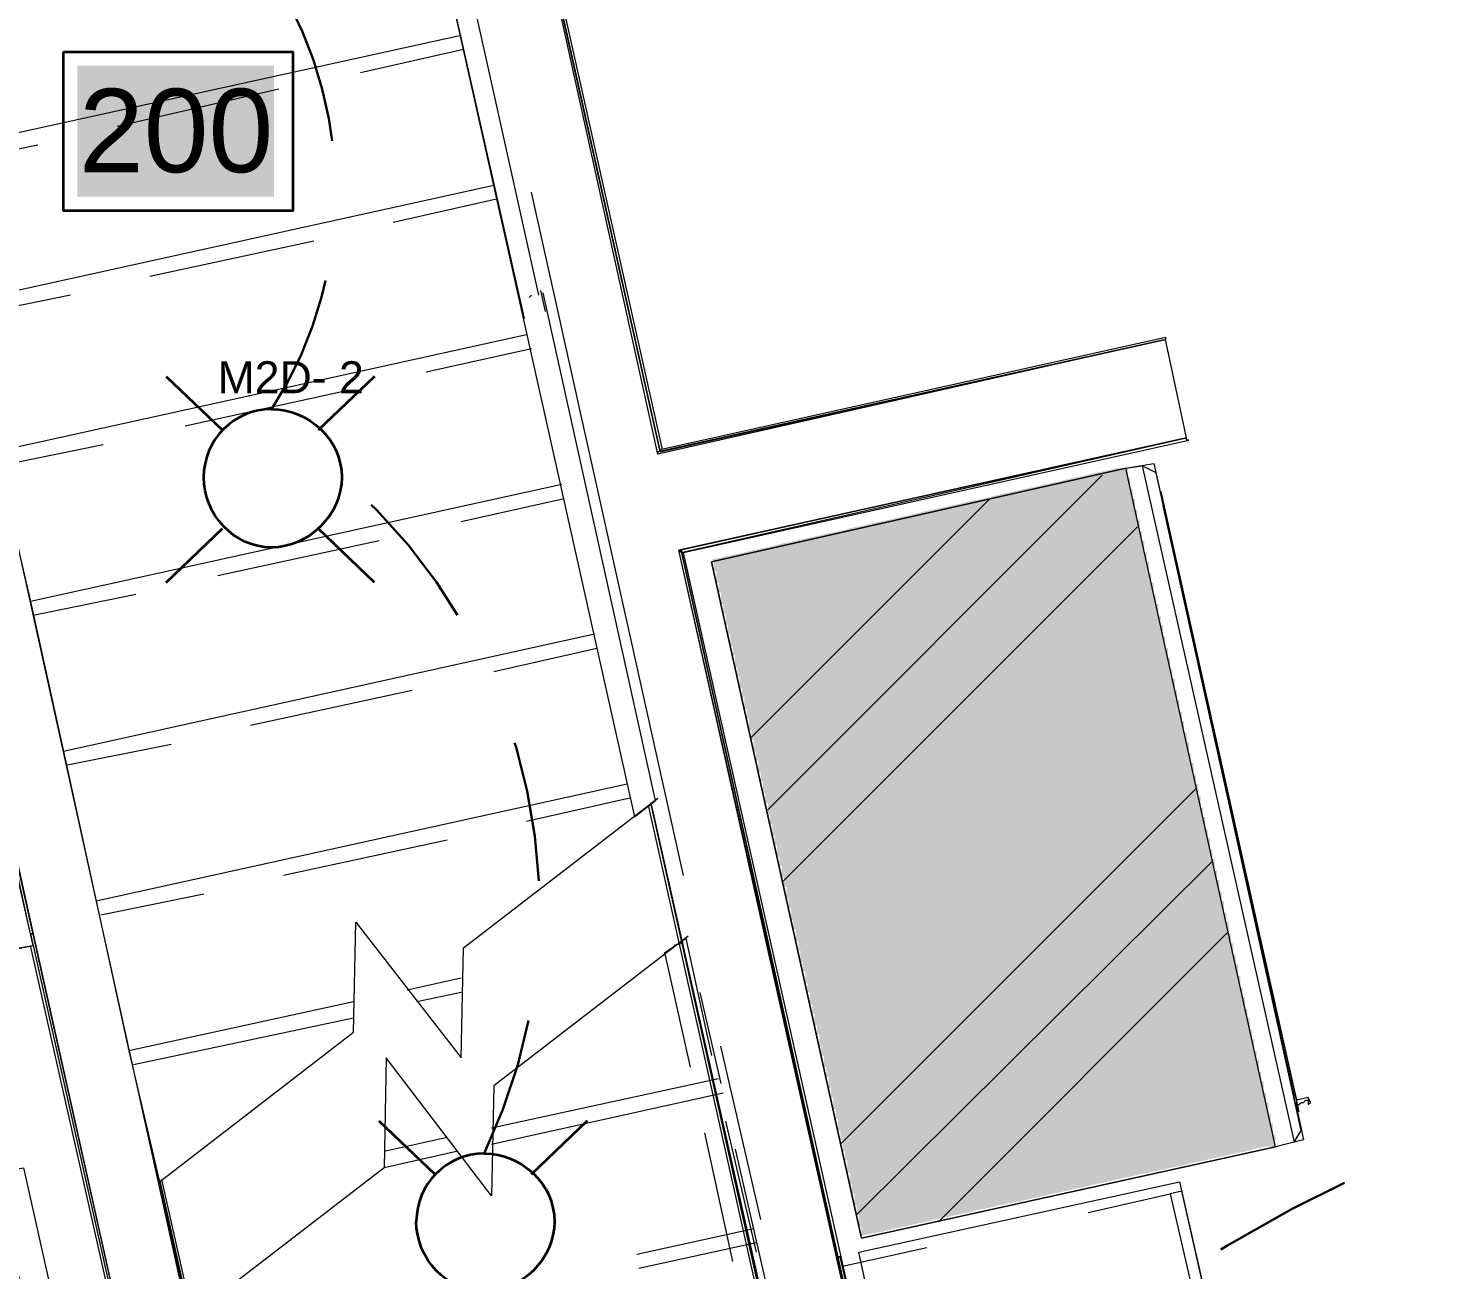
# Model space of a CAD drawing. Header units: millimetres. Extents: x 0.7 to 36.3, y 0.6 to 47.9.
# Drawn here: x 25.939 to 26.948, y 12.922 to 13.806 of the extents above; entities that cross this region are included whole.
import ezdxf

# ---------------------------------------------------------------- set-up
doc = ezdxf.new("R2010")
doc.units = ezdxf.units.MM
doc.header["$LTSCALE"] = 0.007
doc.linetypes.add('HIDDEN', pattern=[9.525, 6.35, -3.175])
doc.layers.add('Dotted', color=1, linetype='HIDDEN', lineweight=30, true_color=0xff0000)
doc.layers.add('PDF_Geometry', color=7, linetype='Continuous', true_color=0x777777)
doc.layers.add('PDF_Solid Fills', color=7, linetype='Continuous', true_color=0xffffff)
doc.layers.add('PDF_Text', color=7, linetype='Continuous')
doc.styles.add('PDF Arial', font='arial.ttf')

msp = doc.modelspace()

# ---------------------------------------------------------------- hatches: boundary and pattern name
at = {"layer": 'PDF_Solid Fills', "transparency": 33554559}
msp.add_hatch(color=256, dxfattribs=at).paths.add_polyline_path([(26.8206, 13.0095), (26.8272, 13.0095), (26.8272, 13.0178), (26.8256, 13.0178), (26.8256, 13.0261), (26.8239, 13.0261), (26.8239, 13.0328), (26.8222, 13.0328), (26.8222, 13.0411), (26.8206, 13.0411), (26.8206, 13.0478), (26.8189, 13.0478), (26.8189, 13.0561), (26.8172, 13.0561), (26.8172, 13.0628), (26.8156, 13.0628), (26.8156, 13.0711), (26.8139, 13.0711), (26.8139, 13.0778), (26.8122, 13.0778), (26.8122, 13.0861), (26.8106, 13.0861), (26.8106, 13.0928), (26.8089, 13.0928), (26.8089, 13.1011), (26.8072, 13.1011), (26.8072, 13.1078), (26.8056, 13.1078), (26.8056, 13.1161), (26.8039, 13.1161), (26.8039, 13.1228), (26.8022, 13.1228), (26.8022, 13.1311), (26.8006, 13.1311), (26.8006, 13.1395), (26.7989, 13.1395), (26.7989, 13.1461), (26.7972, 13.1461), (26.7972, 13.1545), (26.7956, 13.1545), (26.7956, 13.1611), (26.7939, 13.1611), (26.7939, 13.1695), (26.7922, 13.1695), (26.7922, 13.1761), (26.7906, 13.1761), (26.7906, 13.1845), (26.7889, 13.1845), (26.7889, 13.1911), (26.7872, 13.1911), (26.7872, 13.1995), (26.7856, 13.1995), (26.7856, 13.2061), (26.7839, 13.2061), (26.7839, 13.2145), (26.7822, 13.2145), (26.7822, 13.2211), (26.7806, 13.2211), (26.7806, 13.2295), (26.7789, 13.2295), (26.7789, 13.2361), (26.7772, 13.2361), (26.7772, 13.2445), (26.7756, 13.2445), (26.7756, 13.2511), (26.7739, 13.2511), (26.7739, 13.2595), (26.7722, 13.2595), (26.7722, 13.2678), (26.7706, 13.2678), (26.7706, 13.2745), (26.7689, 13.2745), (26.7689, 13.2828), (26.7672, 13.2828), (26.7672, 13.2895), (26.7656, 13.2895), (26.7656, 13.2978), (26.7639, 13.2978), (26.7639, 13.3045), (26.7622, 13.3045), (26.7622, 13.3128), (26.7606, 13.3128), (26.7606, 13.3195), (26.7589, 13.3195), (26.7589, 13.3278), (26.7572, 13.3278), (26.7572, 13.3345), (26.7556, 13.3345), (26.7556, 13.3428), (26.7539, 13.3428), (26.7539, 13.3495), (26.7522, 13.3495), (26.7522, 13.3578), (26.7506, 13.3578), (26.7506, 13.3645), (26.7489, 13.3645), (26.7489, 13.3728), (26.7472, 13.3728), (26.7472, 13.3811), (26.7456, 13.3811), (26.7456, 13.3878), (26.7439, 13.3878), (26.7439, 13.3961), (26.7422, 13.3961), (26.7422, 13.4028), (26.7406, 13.4028), (26.7406, 13.4111), (26.7389, 13.4111), (26.7389, 13.4178), (26.7372, 13.4178), (26.7372, 13.4261), (26.7356, 13.4261), (26.7356, 13.4328), (26.7339, 13.4328), (26.7339, 13.4411), (26.7322, 13.4411), (26.7322, 13.4478), (26.7306, 13.4478), (26.7306, 13.4561), (26.7289, 13.4561), (26.7289, 13.4628), (26.7272, 13.4628), (26.7272, 13.4711), (26.7256, 13.4711), (26.7256, 13.4778), (26.7239, 13.4778), (26.7239, 13.4861), (26.7222, 13.4861), (26.7222, 13.4928), (26.7139, 13.4928), (26.7072, 13.4911), (26.6989, 13.4895), (26.6922, 13.4878), (26.6839, 13.4861), (26.6706, 13.4828), (26.6622, 13.4811), (26.6556, 13.4795), (26.6472, 13.4778), (26.6406, 13.4761), (26.6322, 13.4745), (26.6189, 13.4711), (26.6106, 13.4695), (26.6039, 13.4678), (26.5956, 13.4661), (26.5889, 13.4645), (26.5806, 13.4628), (26.5673, 13.4595), (26.5589, 13.4578), (26.5523, 13.4561), (26.5439, 13.4545), (26.5373, 13.4528), (26.5289, 13.4511), (26.5156, 13.4478), (26.5073, 13.4461), (26.5006, 13.4445), (26.4923, 13.4428), (26.4856, 13.4411), (26.4773, 13.4395), (26.4639, 13.4361), (26.4556, 13.4345), (26.4489, 13.4328), (26.4406, 13.4311), (26.4339, 13.4295), (26.4256, 13.4278), (26.4273, 13.4261), (26.4273, 13.4195), (26.4289, 13.4195), (26.4289, 13.4111), (26.4306, 13.4111), (26.4306, 13.4045), (26.4323, 13.4045), (26.4323, 13.3961), (26.4339, 13.3961), (26.4339, 13.3895), (26.4356, 13.3895), (26.4356, 13.3811), (26.4373, 13.3811), (26.4373, 13.3745), (26.4389, 13.3745), (26.4389, 13.3661), (26.4406, 13.3661), (26.4406, 13.3595), (26.4423, 13.3595), (26.4423, 13.3511), (26.4439, 13.3511), (26.4439, 13.3445), (26.4456, 13.3445), (26.4456, 13.3361), (26.4473, 13.3361), (26.4473, 13.3295), (26.4489, 13.3295), (26.4489, 13.3211), (26.4506, 13.3211), (26.4506, 13.3145), (26.4523, 13.3145), (26.4523, 13.3061), (26.4539, 13.3061), (26.4539, 13.2995), (26.4556, 13.2995), (26.4556, 13.2911), (26.4573, 13.2911), (26.4573, 13.2845), (26.4589, 13.2845), (26.4589, 13.2761), (26.4606, 13.2761), (26.4606, 13.2695), (26.4623, 13.2695), (26.4623, 13.2611), (26.4639, 13.2611), (26.4639, 13.2545), (26.4656, 13.2545), (26.4656, 13.2461), (26.4673, 13.2461), (26.4673, 13.2395), (26.4689, 13.2395), (26.4689, 13.2311), (26.4706, 13.2311), (26.4706, 13.2245), (26.4723, 13.2245), (26.4723, 13.2161), (26.4739, 13.2161), (26.4739, 13.2095), (26.4756, 13.2095), (26.4756, 13.2011), (26.4773, 13.2011), (26.4773, 13.1945), (26.4789, 13.1945), (26.4789, 13.1861), (26.4806, 13.1861), (26.4806, 13.1795), (26.4823, 13.1795), (26.4823, 13.1711), (26.4839, 13.1711), (26.4839, 13.1645), (26.4856, 13.1645), (26.4856, 13.1561), (26.4873, 13.1561), (26.4873, 13.1495), (26.4889, 13.1495), (26.4889, 13.1411), (26.4906, 13.1411), (26.4906, 13.1345), (26.4923, 13.1345), (26.4923, 13.1261), (26.4939, 13.1261), (26.4939, 13.1195), (26.4956, 13.1195), (26.4956, 13.1111), (26.4973, 13.1111), (26.4973, 13.1045), (26.4989, 13.1045), (26.4989, 13.0961), (26.5006, 13.0961), (26.5006, 13.0895), (26.5023, 13.0895), (26.5023, 13.0811), (26.5039, 13.0811), (26.5039, 13.0745), (26.5056, 13.0745), (26.5056, 13.0661), (26.5073, 13.0661), (26.5073, 13.0595), (26.5089, 13.0595), (26.5089, 13.0511), (26.5106, 13.0511), (26.5106, 13.0445), (26.5123, 13.0445), (26.5123, 13.0361), (26.5139, 13.0361), (26.5139, 13.0295), (26.5156, 13.0295), (26.5156, 13.0211), (26.5173, 13.0211), (26.5173, 13.0145), (26.5189, 13.0145), (26.5189, 13.0061), (26.5206, 13.0061), (26.5206, 12.9995), (26.5223, 12.9995), (26.5223, 12.9911), (26.5239, 12.9911), (26.5239, 12.9828), (26.5256, 12.9828), (26.5256, 12.9761), (26.5273, 12.9761), (26.5273, 12.9678), (26.5289, 12.9678), (26.5289, 12.9611), (26.5306, 12.9611), (26.5306, 12.9528), (26.5323, 12.9528), (26.5323, 12.9461), (26.5489, 12.9495), (26.5556, 12.9511), (26.5639, 12.9528), (26.5706, 12.9545), (26.5789, 12.9561), (26.5856, 12.9578), (26.5939, 12.9595), (26.6006, 12.9611), (26.6089, 12.9628), (26.6156, 12.9645), (26.6239, 12.9661), (26.6306, 12.9678), (26.6472, 12.9711), (26.6539, 12.9728), (26.6622, 12.9745), (26.6689, 12.9761), (26.6772, 12.9778), (26.6839, 12.9795), (26.6922, 12.9811), (26.6989, 12.9828), (26.7072, 12.9845), (26.7139, 12.9861), (26.7222, 12.9878), (26.7289, 12.9895), (26.7456, 12.9928), (26.7522, 12.9945), (26.7606, 12.9961), (26.7672, 12.9978), (26.7756, 12.9995), (26.7822, 13.0011), (26.7906, 13.0028), (26.7972, 13.0045), (26.8056, 13.0061), (26.8122, 13.0078)])

# ---------------------------------------------------------------- linework, layer by layer
at = {"layer": 'Dotted', "linetype": 'HIDDEN', "lineweight": 30}
for centre, radius, start, end in [((25.8719, 13.6897), 0.2859, 327.1875, 106.2102), ((25.8971, 13.179), 0.4059, 334.5687, 49.226), ((27.3381, 12.0246), 1.0648, 83.4121, 129.5247)]:
    msp.add_arc(centre, radius, start, end, dxfattribs=at)
at = {"layer": 'PDF_Geometry', "lineweight": 18}
for points in [[(26.0889, 14.4027), (26.1089, 14.3128), (26.1456, 14.3211), (26.3023, 13.6161)], [(25.174, 13.4061), (25.1823, 13.3745), (25.469, 13.4378), (25.8606, 13.5244), (26.0589, 12.6378), (26.0173, 12.6295), (26.0289, 12.5812), (26.0689, 12.5895), (26.1789, 12.0962), (26.2273, 12.1062), (26.1173, 12.6012), (26.5139, 12.6895), (26.7322, 11.7045), (26.7856, 11.7162), (26.5606, 12.7245), (26.4023, 13.4345), (26.7639, 13.5145), (26.7489, 13.5844), (26.3873, 13.5028), (26.2039, 14.3344)], [(26.3823, 13.2545), (26.4989, 12.7361), (26.1056, 12.6495), (25.8989, 13.5844), (25.8506, 13.5728), (25.4823, 13.4911), (25.3373, 14.1411), (25.704, 14.2228), (25.684, 14.3128), (25.264, 14.2194), (25.284, 14.1294), (25.289, 14.1311), (25.434, 13.4811), (25.1706, 13.4228), (25.1723, 13.4178)]]:
    msp.add_lwpolyline(points, dxfattribs=at)
at = {"layer": 'PDF_Geometry', "lineweight": 9}
for points in [[(26.3889, 13.5045), (26.7489, 13.5844), (26.3873, 13.5045), (26.3873, 13.5028), (26.2039, 14.3344), (26.3889, 13.5045), (26.2039, 14.3328)], [(26.3906, 13.5061), (26.2056, 14.3328)], [(26.2923, 13.5994), (26.1989, 14.0144), (26.1723, 14.1361), (26.1856, 14.1394), (26.1456, 14.3194), (26.1106, 14.3128), (26.1089, 14.3128)], [(26.1989, 14.0144), (26.2139, 14.0178), (26.1989, 14.0144), (26.1723, 14.1361), (26.1989, 14.0144), (26.3706, 13.2445), (26.3856, 13.2561), (26.3056, 13.6178)], [(26.2239, 13.9078), (25.8456, 13.8244), (25.8689, 13.7178), (25.8923, 13.6111), (26.2706, 13.6944)], [(26.2473, 13.8011), (25.8689, 13.7178)], [(26.2489, 13.7911), (26.1756, 13.7744)], [(26.1173, 13.7628), (26.0023, 13.7361)], [(25.9456, 13.7228), (25.8706, 13.7078)], [(26.2723, 13.6844), (26.1989, 13.6678)], [(26.4056, 13.2028), (26.2973, 13.6894)], [(26.1423, 13.6544), (26.0256, 13.6294)], [(26.3073, 13.6044), (26.3039, 13.6194)], [(25.8923, 13.6111), (25.9156, 13.5045), (25.9406, 13.3978), (25.9639, 13.2911), (25.9873, 13.1845), (26.0106, 13.0778), (26.0323, 12.9845), (26.1706, 13.0911), (26.1723, 13.1695), (26.2473, 13.0728), (26.2489, 13.1511), (26.3873, 13.2578)], [(25.9689, 13.6161), (25.8956, 13.6011)], [(26.2973, 13.6161), (26.2956, 13.6144)], [(26.2939, 13.5878), (25.9156, 13.5045)], [(26.3889, 13.5061), (26.7489, 13.5861), (26.7489, 13.5844), (26.3873, 13.5028)], [(26.7489, 13.5844), (26.7489, 13.5844)], [(26.2973, 13.5778), (26.2223, 13.5611)], [(26.1656, 13.5478), (26.0506, 13.5228)], [(25.9923, 13.5095), (25.9189, 13.4945)], [(26.5139, 12.9378), (26.4023, 13.4345), (26.4039, 13.4328), (26.7639, 13.5145), (26.4023, 13.4345)], [(26.5473, 12.8395), (26.5389, 12.8378), (26.4056, 13.4328), (26.7656, 13.5128), (26.7639, 13.5128), (26.7639, 13.5145), (26.4039, 13.4345)], [(26.7639, 13.5145), (26.7639, 13.5145)], [(26.8422, 13.0378), (26.8472, 13.0145), (26.8272, 13.0095), (26.5323, 12.9445), (26.4256, 13.4261), (26.7206, 13.4928), (26.7406, 13.4961), (26.8422, 13.0428)], [(26.8406, 13.0128), (26.8272, 13.0095), (26.7206, 13.4928), (26.7322, 13.4945), (26.8406, 13.0128), (26.8456, 13.0211), (26.7422, 13.4895), (26.7322, 13.4945)], [(26.3189, 13.4811), (25.9406, 13.3978)], [(26.3206, 13.4711), (26.2473, 13.4545)], [(26.7456, 13.4761), (26.8439, 13.0345)], [(26.7939, 13.2561), (26.8406, 13.0445), (26.7472, 13.4661), (26.8406, 13.0445), (26.7472, 13.4661)], [(26.1889, 13.4411), (26.0739, 13.4161)], [(26.4039, 13.4345), (26.5156, 12.9311), (26.4039, 13.4345)], [(26.0156, 13.4028), (25.9423, 13.3878)], [(26.3423, 13.3745), (25.9639, 13.2911)], [(25.8773, 13.2528), (25.8789, 13.2545), (25.8773, 13.2528), (25.8756, 13.2511), (25.8773, 13.2245), (25.8823, 13.1978), (25.8889, 13.1711), (25.9006, 13.1461), (25.9006, 13.1445), (25.9023, 13.1445), (25.9189, 13.1478), (25.9323, 13.1511), (25.9423, 13.1528), (25.9406, 13.1611), (25.9423, 13.1611), (25.9406, 13.1611), (25.9423, 13.1611), (25.9406, 13.1611), (25.9206, 13.2528), (25.8956, 13.3611)], [(25.8973, 13.3611), (25.9223, 13.2528), (25.9423, 13.1611), (26.0589, 12.6378), (26.0173, 12.6295), (26.0173, 12.6312), (26.0556, 12.6412), (26.0556, 12.6395), (26.0573, 12.6395), (26.0173, 12.6312)], [(26.3439, 13.3645), (26.2706, 13.3478)], [(26.2123, 13.3345), (26.0973, 13.3095)], [(26.0406, 13.2961), (25.9656, 13.2811)], [(26.3656, 13.2678), (25.9873, 13.1845)], [(25.9006, 13.1445), (25.9023, 13.1445), (25.9423, 13.1528), (25.9173, 13.2628), (25.9206, 13.2528)], [(26.3673, 13.2578), (26.2939, 13.2411)], [(26.7922, 13.2628), (26.8422, 13.0361)], [(26.0323, 12.9845), (26.1056, 12.6495), (26.4989, 12.7361), (26.3823, 13.2545), (26.4973, 12.7378), (26.4956, 12.7378), (26.3806, 13.2528)], [(26.0339, 12.9861), (26.1089, 12.6528), (26.1073, 12.6512), (26.0323, 12.9861), (26.1073, 12.6512), (26.1089, 12.6528), (26.4956, 12.7378), (26.4973, 12.7378), (26.3823, 13.2545)], [(26.2373, 13.2278), (26.1206, 13.2028)], [(26.0639, 13.1895), (25.9906, 13.1745)], [(25.9406, 13.1611), (26.0573, 12.6395), (26.0556, 12.6395), (26.0556, 12.6412), (25.9406, 13.1528)], [(26.4089, 13.1595), (26.2706, 13.0528), (26.2689, 12.9745), (26.1939, 13.0728), (26.1923, 12.9945), (26.0539, 12.8878), (26.0673, 12.8245)], [(26.4106, 13.0661), (26.3923, 13.1478), (26.4073, 13.1578), (26.4256, 13.0745)], [(25.9423, 13.1528), (26.0573, 12.6395)], [(26.4056, 13.1545), (26.3989, 13.1528)], [(26.2473, 13.1295), (26.2089, 13.1211)], [(26.2473, 13.1195), (26.2156, 13.1128)], [(26.4173, 13.1195), (26.4323, 13.0545)], [(26.1706, 13.1128), (26.0106, 13.0778)], [(26.1706, 13.1011), (26.0139, 13.0678)], [(26.4606, 12.9578), (26.4323, 13.0811)], [(26.4306, 13.0578), (26.2689, 13.0228)], [(26.4339, 13.0478), (26.2689, 13.0111)], [(26.4356, 13.0278), (26.4573, 12.9345)], [(26.2373, 13.0161), (26.1923, 13.0061)], [(26.4206, 13.0195), (26.4406, 12.9278)], [(26.2439, 13.0061), (26.1923, 12.9945)], [(26.4423, 13.0078), (26.4639, 12.9145)], [(26.5456, 12.8645), (26.5306, 12.9345), (26.7589, 12.9845), (26.7806, 12.8895), (26.7822, 12.8795), (26.7839, 12.8745), (26.7822, 12.8795), (26.7806, 12.8895), (26.7606, 12.9778), (26.7522, 12.9761)], [(26.6939, 12.9628), (26.7522, 12.9761), (26.7722, 12.8895), (26.7756, 12.8728)], [(26.4556, 12.9511), (26.3723, 12.9328)], [(26.4573, 12.9411), (26.3739, 12.9228)], [(26.5189, 12.9245), (26.5789, 12.9378)], [(26.7789, 11.7395), (26.5156, 12.9311), (26.7806, 11.7412)], [(26.5156, 12.9311), (26.7789, 11.7429), (26.7789, 11.7412)], [(26.5156, 12.9311), (26.5173, 12.9311), (26.5156, 12.9311)], [(26.5389, 12.8378), (26.5173, 12.9311), (26.7822, 11.7429), (26.5673, 12.7045)]]:
    msp.add_lwpolyline(points, dxfattribs=at)
at = {"layer": 'PDF_Geometry', "color": 7, "lineweight": 35}
msp.add_lwpolyline([(25.9639, 13.7894), (26.1273, 13.7894), (26.1273, 13.6761), (25.9639, 13.6761)], close=True, dxfattribs=at)
at = {"layer": 'PDF_Geometry', "lineweight": 35}
for points in [[(26.0372, 13.5581), (26.0772, 13.5198)], [(26.1855, 13.5581), (26.1455, 13.5198)], [(26.0372, 13.4114), (26.0772, 13.4498)], [(26.1855, 13.4114), (26.1455, 13.4498)], [(26.1887, 13.028), (26.2287, 12.9897)], [(26.337, 13.028), (26.297, 12.9897)]]:
    msp.add_lwpolyline(points, dxfattribs=at)
at = {"layer": 'PDF_Geometry', "lineweight": 9}
for points in [[(26.4256, 13.4261), (26.5323, 12.9445), (26.8272, 13.0095), (26.7206, 13.4928)], [(26.8506, 13.0395), (26.8522, 13.0411), (26.8506, 13.0445), (26.8422, 13.0428), (26.8422, 13.0378), (26.8439, 13.0395), (26.8456, 13.0411), (26.8472, 13.0411), (26.8489, 13.0428), (26.8506, 13.0428)]]:
    msp.add_lwpolyline(points, close=True, dxfattribs=at)
at = {"layer": 'PDF_Geometry', "color": 9, "lineweight": 9, "true_color": 0xbababa}
for points in [[(26.4656, 13.2495), (26.7039, 13.4878)], [(26.4539, 13.3011), (26.6239, 13.4711)], [(26.4756, 13.1978), (26.7289, 13.4511)], [(26.5173, 13.0111), (26.7706, 13.2645)], [(26.5289, 12.9611), (26.7822, 13.2128)], [(26.5873, 12.9561), (26.7939, 13.1628)]]:
    msp.add_lwpolyline(points, dxfattribs=at)
at = {"layer": 'PDF_Geometry', "lineweight": 13}
msp.add_lwpolyline([(25.9973, 12.6245), (25.9156, 12.9911), (25.9356, 12.9945), (26.0173, 12.6295)], close=True, dxfattribs=at)
at = {"layer": 'PDF_Geometry', "lineweight": 35}
for centre in [(26.1122, 13.4864), (26.2637, 12.9563)]:
    msp.add_arc(centre, 0.0484, 90.0411, 179.9589, dxfattribs=at)
for points in [[(26.1122, 13.5348), (26.1388, 13.5348), (26.1622, 13.5131), (26.1622, 13.4864)], [(26.1122, 13.4364), (26.0855, 13.4364), (26.0639, 13.4598), (26.0639, 13.4864)], [(26.1622, 13.4864), (26.1622, 13.4598), (26.1388, 13.4364), (26.1122, 13.4364)], [(26.2637, 13.0047), (26.2903, 13.0047), (26.3137, 12.983), (26.3137, 12.9564)], [(26.2637, 12.9064), (26.237, 12.9064), (26.2153, 12.9297), (26.2153, 12.9564)], [(26.3137, 12.9564), (26.3137, 12.9297), (26.2903, 12.9064), (26.2637, 12.9064)]]:
    msp.add_open_spline(points, degree=3, dxfattribs=at)
at = {"layer": 'PDF_Solid Fills', "lineweight": 35, "transparency": 33554559}
msp.add_solid([(25.9739, 13.6861), (26.1139, 13.6861), (25.9739, 13.7794), (26.1139, 13.7794)], dxfattribs=at)

# ---------------------------------------------------------------- texts
at = {"layer": 'PDF_Text', "attachment_point": 4, "style": 'PDF Arial'}
for s, insert, char_height in [('200', (25.975, 13.7329), 0.05939), ('M2D- 2', (26.0737, 13.5576), 0.02276)]:
    msp.add_mtext(s, dxfattribs=dict(at, insert=insert, char_height=char_height))

doc.saveas('drawing.dxf')
